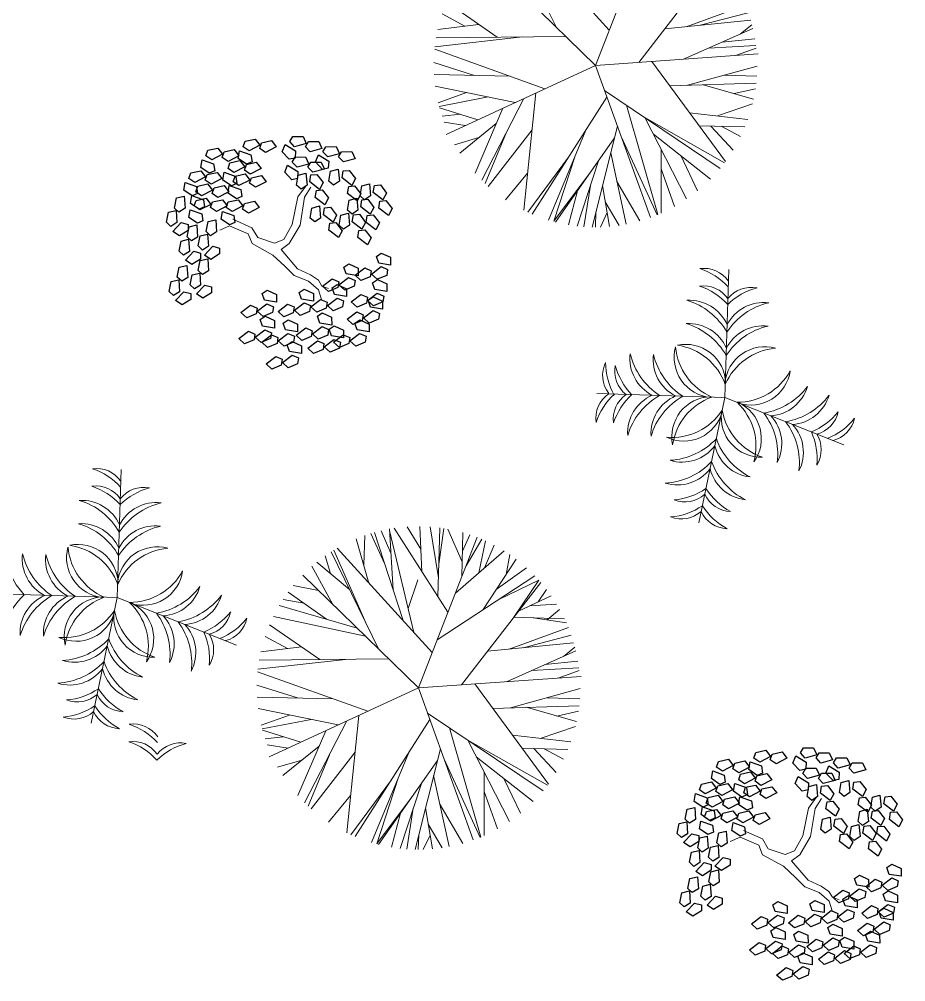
# Model space of a CAD drawing. Header units: millimetres. Extents: x 997 to 4249, y 599 to 1440.
# Drawn here: x 1324.17 to 1345.27, y 910.7 to 933.62 of the extents above; entities that cross this region are included whole.
import ezdxf

# ---------------------------------------------------------------- set-up
doc = ezdxf.new("R2010")
doc.units = ezdxf.units.MM
doc.linetypes.add('Continuo', pattern=[0])
doc.layers.add('cercas existentes', color=18, linetype='Continuous')
doc.layers.add('taludes', color=9, linetype='Continuous')

# ---------------------------------------------------------------- blocks, each defined once
blk = doc.blocks.new('L', base_point=(1.3683, 0.5913))
at = {"linetype": 'Continuo'}
for p, q in [((1.2809, 0.65), (1.3117, 0.675)), ((1.2937, 0.5998), (1.2809, 0.65)), ((1.3117, 0.675), (1.3419, 0.6213)), ((1.2753, 0.5668), (1.3061, 0.5917)), ((1.3225, 0.5909), (1.2937, 0.5998)), ((1.3061, 0.5917), (1.3362, 0.538)), ((1.3419, 0.6213), (1.3225, 0.5909)), ((1.2881, 0.5166), (1.2753, 0.5668)), ((1.3362, 0.538), (1.3169, 0.5076)), ((1.337, 0.4891), (1.3557, 0.5478)), ((1.3557, 0.5478), (1.3911, 0.5544)), ((1.3911, 0.5544), (1.4042, 0.5272)), ((1.3169, 0.5076), (1.2881, 0.5166)), ((1.3763, 0.4836), (1.337, 0.4891)), ((1.4042, 0.5272), (1.3763, 0.4836))]:
    blk.add_line(p, q, dxfattribs=at)
blk = doc.blocks.new('gtfoods1')
at = {"layer": 'taludes', "lineweight": 5, "extrusion": (-0.01642, -0.01246, 0.999788)}
for p, q in [((-586.571, 271.595, 12.075), (-585.171, 275.186, 12.143)), ((-587.512, 272.513, 12.071), (-588.651, 274.832, 12.081)), ((-586.244, 272.435, 12.091), (-588.504, 274.922, 12.085)), ((-586.571, 271.595, 12.075), (-589.325, 274.282, 12.063)), ((-585.543, 271.668, 12.093), (-583.657, 274.105, 12.154)), ((-588.916, 272.269, 12.045), (-590.113, 273.098, 12.036)), ((-584.412, 272.518, 12.122), (-583.003, 273.033, 12.152)), ((-589.685, 272.531, 12.036), (-590.218, 272.822, 12.03)), ((-584.925, 272.466, 12.113), (-582.878, 272.672, 12.149)), ((-584.078, 272.551, 12.128), (-582.935, 272.849, 12.15)), ((-589.354, 272.572, 12.041), (-590.322, 272.453, 12.024)), ((-584.479, 271.743, 12.111), (-582.827, 272.477, 12.147)), ((-583.121, 272.346, 12.141), (-582.848, 272.563, 12.148)), ((-588.309, 272.275, 12.055), (-590.393, 272.041, 12.018)), ((-587.28, 272.286, 12.072), (-590.362, 272.254, 12.021)), ((-583.56, 272.151, 12.131), (-582.778, 272.232, 12.145)), ((-587.775, 271.04, 12.048), (-590.399, 271.98, 12.017)), ((-583.882, 272.008, 12.124), (-582.754, 272.071, 12.144)), ((-583.242, 271.831, 12.133), (-582.747, 272.01, 12.143)), ((-586.571, 271.595, 12.075), (-582.697, 271.87, 12.142)), ((-589.451, 271.355, 12.025), (-590.418, 271.665, 12.013)), ((-586.571, 271.595, 12.075), (-590.125, 269.955, 11.996)), ((-586.571, 271.595, 12.075), (-585.266, 267.976, 12.051)), ((-585.229, 271.69, 12.098), (-583.477, 269.308, 12.097)), ((-584.38, 271.122, 12.105), (-582.724, 271.579, 12.138)), ((-588.604, 271.336, 12.038), (-590.412, 271.377, 12.009)), ((-583.507, 271.363, 12.122), (-582.733, 271.336, 12.135)), ((-588.481, 270.714, 12.033), (-590.387, 271.103, 12.006)), ((-584.802, 271.109, 12.098), (-582.748, 271.172, 12.133)), ((-584.008, 271.133, 12.111), (-582.808, 270.795, 12.127)), ((-589.639, 270.95, 12.017), (-590.314, 270.706, 12.002)), ((-589.127, 270.846, 12.024), (-590.292, 270.618, 12.002)), ((-587.989, 270.941, 12.044), (-588.279, 268.147, 12.004)), ((-586.299, 270.841, 12.07), (-588.08, 268.056, 12.006)), ((-586.356, 270.998, 12.071), (-583.604, 269.145, 12.093)), ((-583.275, 270.927, 12.121), (-582.764, 271.04, 12.131)), ((-589.369, 270.304, 12.013), (-590.284, 270.589, 12.001)), ((-588.274, 270.809, 12.037), (-589.28, 268.864, 11.996)), ((-585.833, 270.646, 12.075), (-585.085, 268.046, 12.055)), ((-583.672, 270.394, 12.108), (-582.835, 270.678, 12.125)), ((-589.788, 270.434, 12.008), (-590.223, 270.385, 12)), ((-588.777, 270.577, 12.026), (-589.439, 269.031, 11.996)), ((-584.332, 270.47, 12.098), (-582.945, 270.309, 12.119)), ((-589.673, 270.163, 12.006), (-590.172, 270.242, 11.999)), ((-588.933, 270.213, 12.019), (-589.802, 269.506, 11.996)), ((-586.049, 270.147, 12.066), (-586.653, 267.748, 12.026)), ((-585.398, 270.353, 12.079), (-583.5, 269.277, 12.097)), ((-585.398, 270.353, 12.079), (-584.403, 268.416, 12.071)), ((-584.104, 270.16, 12.098), (-583.014, 270.131, 12.115)), ((-583.827, 270.152, 12.102), (-583.293, 269.581, 12.104)), ((-583.582, 270.146, 12.106), (-583.117, 269.901, 12.111)), ((-588.691, 270.003, 12.02), (-589.195, 268.781, 11.997)), ((-588.08, 270.064, 12.031), (-589.123, 268.716, 11.997)), ((-586.802, 270.055, 12.052), (-587.69, 267.914, 12.011)), ((-585.961, 269.901, 12.064), (-585.105, 268.038, 12.055)), ((-585.195, 269.959, 12.077), (-583.838, 268.887, 12.086)), ((-589.347, 269.876, 12.008), (-589.924, 269.708, 11.996)), ((-586.119, 269.869, 12.061), (-587.521, 267.867, 12.013)), ((-587.055, 269.444, 12.04), (-587.563, 267.886, 12.013)), ((-586.209, 269.511, 12.055), (-585.84, 267.817, 12.04)), ((-585.009, 269.596, 12.076), (-585.006, 268.08, 12.057)), ((-587.214, 269.411, 12.037), (-588.183, 268.102, 12.005)), ((-586.501, 269.323, 12.048), (-587.009, 267.773, 12.02)), ((-584.534, 269.437, 12.082), (-584.141, 268.612, 12.078)), ((-588.187, 269.034, 12.017), (-588.712, 268.398, 12)), ((-586.735, 268.989, 12.04), (-587.563, 267.886, 12.013)), ((-585.008, 269.133, 12.07), (-584.688, 268.24, 12.064)), ((-586.061, 268.829, 12.049), (-585.516, 267.895, 12.046)), ((-586.999, 268.612, 12.031), (-587.212, 267.801, 12.017)), ((-586.693, 268.737, 12.037), (-586.847, 267.757, 12.023)), ((-586.404, 268.739, 12.042), (-586.239, 267.762, 12.033)), ((-586.338, 268.351, 12.038), (-586.006, 267.789, 12.037)), ((-586.562, 268.108, 12.032), (-586.575, 267.747, 12.027)), ((-586.294, 268.091, 12.036), (-586.456, 267.749, 12.029)), ((-591.443, 259.989, 12.104), (-591.676, 260.52, 12.107)), ((-591.389, 259.108, 12.094), (-591.478, 260.562, 12.111)), ((-590.895, 258.097, 12.09), (-591.476, 260.527, 12.11)), ((-590.085, 258.577, 12.109), (-591.367, 260.58, 12.113)), ((-590.728, 260.084, 12.117), (-591.057, 260.615, 12.118)), ((-590.704, 259.544, 12.111), (-590.751, 260.624, 12.124)), ((-590.309, 259.398, 12.116), (-590.509, 260.614, 12.127)), ((-590.323, 258.95, 12.11), (-590.273, 260.59, 12.131)), ((-590.299, 259.727, 12.12), (-590.182, 260.576, 12.132)), ((-589.744, 259.778, 12.13), (-590.083, 260.559, 12.134)), ((-591.963, 259.273, 12.087), (-592.27, 260.327, 12.095)), ((-592.089, 259.704, 12.09), (-592.06, 260.408, 12.099)), ((-591.593, 259.737, 12.099), (-591.917, 260.455, 12.102)), ((-591.152, 258.38, 12.089), (-591.834, 260.479, 12.104)), ((-590.787, 256.777, 12.075), (-589.386, 260.368, 12.143)), ((-589.751, 259.433, 12.125), (-589.73, 260.476, 12.138)), ((-589.739, 260.036, 12.133), (-589.562, 260.424, 12.141)), ((-589.654, 259.68, 12.13), (-589.278, 260.316, 12.144)), ((-589.352, 259.514, 12.133), (-589.191, 260.277, 12.145)), ((-592.037, 258.327, 12.074), (-592.803, 260.054, 12.083)), ((-590.459, 257.617, 12.091), (-592.719, 260.104, 12.085)), ((-589.213, 259.634, 12.136), (-588.98, 260.173, 12.147)), ((-592.876, 259.498, 12.075), (-593.005, 259.921, 12.078)), ((-591.727, 257.695, 12.071), (-592.866, 260.014, 12.081)), ((-589.906, 259.036, 12.118), (-588.746, 260.038, 12.149)), ((-589.243, 258.642, 12.124), (-588.464, 259.844, 12.151)), ((-588.701, 259.478, 12.143), (-588.614, 259.952, 12.15)), ((-592.826, 258.767, 12.066), (-593.321, 259.672, 12.069)), ((-592.427, 259.119, 12.077), (-593.202, 259.772, 12.073)), ((-588.934, 259.12, 12.135), (-588.213, 259.636, 12.153)), ((-590.787, 256.777, 12.075), (-593.54, 259.464, 12.063)), ((-590.341, 257.92, 12.097), (-588.018, 259.448, 12.154)), ((-593.165, 259.098, 12.065), (-593.765, 259.213, 12.056)), ((-591.032, 258.672, 12.095), (-590.802, 259.35, 12.107)), ((-589.758, 256.85, 12.093), (-587.872, 259.287, 12.154)), ((-588.875, 258.885, 12.133), (-587.918, 259.34, 12.154)), ((-587.918, 259.34, 12.154), (-588.513, 258.459, 12.133)), ((-592.974, 258.412, 12.059), (-593.885, 259.059, 12.053)), ((-588.401, 258.603, 12.137), (-587.628, 258.973, 12.154)), ((-587.94, 258.824, 12.147), (-587.738, 259.123, 12.154)), ((-592.248, 258.203, 12.069), (-594.098, 258.736, 12.045)), ((-593.516, 258.797, 12.055), (-594.007, 258.882, 12.048)), ((-588.131, 258.732, 12.143), (-587.497, 258.772, 12.154)), ((-592.048, 258.008, 12.07), (-594.236, 258.481, 12.04)), ((-588.513, 258.459, 12.133), (-587.31, 258.424, 12.153)), ((-588.058, 258.446, 12.141), (-587.265, 258.326, 12.152)), ((-587.721, 258.395, 12.146), (-587.425, 258.648, 12.154)), ((-593.131, 257.451, 12.045), (-594.328, 258.28, 12.036)), ((-588.628, 257.7, 12.122), (-587.218, 258.215, 12.152)), ((-593.9, 257.714, 12.036), (-594.433, 258.005, 12.03)), ((-588.293, 257.734, 12.128), (-587.15, 258.031, 12.15)), ((-593.569, 257.755, 12.041), (-594.537, 257.635, 12.024)), ((-589.14, 257.649, 12.113), (-587.094, 257.854, 12.149)), ((-588.694, 256.926, 12.111), (-587.042, 257.659, 12.147)), ((-587.336, 257.529, 12.141), (-587.063, 257.745, 12.148)), ((-592.524, 257.457, 12.055), (-594.608, 257.223, 12.018)), ((-591.495, 257.468, 12.072), (-594.577, 257.436, 12.021)), ((-587.775, 257.333, 12.131), (-586.993, 257.414, 12.145)), ((-591.99, 256.222, 12.048), (-594.614, 257.162, 12.017)), ((-588.097, 257.191, 12.124), (-586.969, 257.253, 12.144)), ((-587.457, 257.013, 12.133), (-586.962, 257.193, 12.143)), ((-593.666, 256.538, 12.025), (-594.633, 256.847, 12.013)), ((-590.787, 256.777, 12.075), (-586.912, 257.052, 12.142)), ((-589.444, 256.872, 12.098), (-587.693, 254.49, 12.097)), ((-590.787, 256.777, 12.075), (-594.34, 255.137, 11.996)), ((-590.787, 256.777, 12.075), (-589.481, 253.158, 12.051)), ((-588.595, 256.304, 12.105), (-586.939, 256.761, 12.138)), ((-592.819, 256.519, 12.038), (-594.627, 256.559, 12.009)), ((-587.722, 256.545, 12.122), (-586.948, 256.518, 12.135)), ((-592.696, 255.896, 12.033), (-594.602, 256.285, 12.006)), ((-590.571, 256.18, 12.071), (-587.819, 254.328, 12.093)), ((-589.017, 256.291, 12.098), (-586.963, 256.354, 12.133)), ((-588.224, 256.316, 12.111), (-587.023, 255.977, 12.127)), ((-587.49, 256.109, 12.121), (-586.98, 256.222, 12.131)), ((-593.854, 256.133, 12.017), (-594.529, 255.889, 12.002)), ((-593.342, 256.028, 12.024), (-594.507, 255.8, 12.002)), ((-592.489, 255.991, 12.037), (-593.496, 254.046, 11.996)), ((-592.204, 256.123, 12.044), (-592.494, 253.33, 12.004)), ((-590.515, 256.023, 12.07), (-592.295, 253.238, 12.006)), ((-593.584, 255.486, 12.013), (-594.5, 255.771, 12.001)), ((-592.992, 255.759, 12.026), (-593.654, 254.213, 11.996)), ((-590.049, 255.828, 12.075), (-589.3, 253.228, 12.055)), ((-587.887, 255.576, 12.108), (-587.05, 255.86, 12.125)), ((-594.003, 255.616, 12.008), (-594.438, 255.568, 12)), ((-589.613, 255.535, 12.079), (-587.715, 254.46, 12.097)), ((-589.613, 255.535, 12.079), (-588.618, 253.599, 12.071)), ((-588.547, 255.653, 12.098), (-587.16, 255.492, 12.119)), ((-593.889, 255.346, 12.006), (-594.388, 255.424, 11.999)), ((-593.148, 255.395, 12.019), (-594.017, 254.689, 11.996)), ((-592.295, 255.246, 12.031), (-593.338, 253.898, 11.997)), ((-591.017, 255.238, 12.052), (-591.906, 253.096, 12.011)), ((-590.264, 255.329, 12.066), (-590.868, 252.931, 12.026)), ((-588.319, 255.342, 12.098), (-587.229, 255.313, 12.115)), ((-588.042, 255.335, 12.102), (-587.508, 254.763, 12.104)), ((-587.797, 255.328, 12.106), (-587.332, 255.083, 12.111)), ((-593.562, 255.059, 12.008), (-594.139, 254.89, 11.996)), ((-592.906, 255.185, 12.02), (-593.41, 253.963, 11.997)), ((-590.334, 255.052, 12.061), (-591.736, 253.049, 12.013)), ((-590.176, 255.084, 12.064), (-589.32, 253.22, 12.055)), ((-589.41, 255.141, 12.077), (-588.053, 254.07, 12.086)), ((-589.224, 254.778, 12.076), (-589.221, 253.262, 12.057)), ((-591.429, 254.593, 12.037), (-592.398, 253.284, 12.005)), ((-591.27, 254.627, 12.04), (-591.778, 253.068, 12.013)), ((-590.424, 254.693, 12.055), (-590.055, 253, 12.04)), ((-588.75, 254.62, 12.082), (-588.356, 253.794, 12.078)), ((-590.716, 254.505, 12.048), (-591.224, 252.955, 12.02)), ((-592.402, 254.217, 12.017), (-592.927, 253.58, 12)), ((-590.95, 254.171, 12.04), (-591.778, 253.068, 12.013)), ((-589.223, 254.315, 12.07), (-588.903, 253.422, 12.064)), ((-590.908, 253.919, 12.037), (-591.062, 252.94, 12.023)), ((-590.619, 253.921, 12.042), (-590.454, 252.944, 12.033)), ((-590.276, 254.011, 12.049), (-589.731, 253.077, 12.046)), ((-591.214, 253.794, 12.031), (-591.427, 252.984, 12.017)), ((-590.553, 253.533, 12.038), (-590.221, 252.971, 12.037)), ((-590.778, 253.291, 12.032), (-590.79, 252.93, 12.027)), ((-590.509, 253.273, 12.036), (-590.671, 252.931, 12.029))]:
    blk.add_line(p, q, dxfattribs=at)
at = {"layer": 'taludes', "linetype": 'Continuo', "lineweight": 5, "extrusion": (-0.012368, -0.016489, 0.999788)}
for p, q in [((-593.655, 268.467, 12.097), (-593.474, 268.717, 12.103)), ((-593.496, 268.462, 12.099), (-593.344, 268.7, 12.104)), ((-593.792, 267.81, 12.084), (-593.655, 268.467, 12.097)), ((-593.604, 267.79, 12.086), (-593.496, 268.462, 12.099)), ((-594.748, 267.732, 12.071), (-595.205, 267.935, 12.069)), ((-595.282, 267.776, 12.065), (-595.517, 267.675, 12.061)), ((-594.84, 267.586, 12.068), (-595.282, 267.776, 12.065)), ((-594.611, 267.498, 12.069), (-594.748, 267.732, 12.071)), ((-593.991, 267.452, 12.076), (-593.792, 267.81, 12.084)), ((-593.864, 267.353, 12.076), (-593.604, 267.79, 12.086)), ((-594.746, 267.354, 12.065), (-594.84, 267.586, 12.068)), ((-594.211, 267.364, 12.072), (-594.611, 267.498, 12.069)), ((-594.211, 267.364, 12.072), (-593.991, 267.452, 12.076)), ((-594.248, 267.082, 12.067), (-594.746, 267.354, 12.065)), ((-594.056, 267.211, 12.071), (-593.864, 267.353, 12.076)), ((-594.056, 267.211, 12.071), (-593.665, 266.753, 12.068)), ((-594.248, 267.082, 12.067), (-593.967, 266.816, 12.066)), ((-593.967, 266.816, 12.066), (-593.743, 266.593, 12.065)), ((-593.665, 266.753, 12.068), (-593.352, 266.608, 12.07)), ((-593.743, 266.593, 12.065), (-593.4, 266.461, 12.067)), ((-593.4, 266.461, 12.067), (-593.161, 266.251, 12.066)), ((-593.352, 266.608, 12.07), (-593.168, 266.481, 12.07)), ((-593.168, 266.481, 12.07), (-593.086, 266.343, 12.069)), ((-593.161, 266.251, 12.066), (-593.096, 266.02, 12.063)), ((-593.086, 266.343, 12.069), (-592.928, 266.284, 12.07)), ((-581.503, 253.916, 12.097), (-581.321, 254.167, 12.103)), ((-581.344, 253.911, 12.099), (-581.192, 254.149, 12.104)), ((-581.639, 253.259, 12.084), (-581.503, 253.916, 12.097)), ((-581.452, 253.24, 12.086), (-581.344, 253.911, 12.099)), ((-583.13, 253.225, 12.065), (-583.364, 253.125, 12.061)), ((-582.687, 253.036, 12.068), (-583.13, 253.225, 12.065)), ((-582.596, 253.182, 12.071), (-583.053, 253.385, 12.069)), ((-582.459, 252.948, 12.069), (-582.596, 253.182, 12.071)), ((-581.838, 252.901, 12.076), (-581.639, 253.259, 12.084)), ((-581.711, 252.803, 12.076), (-581.452, 253.24, 12.086)), ((-582.594, 252.804, 12.065), (-582.687, 253.036, 12.068)), ((-582.058, 252.814, 12.072), (-582.459, 252.948, 12.069)), ((-582.096, 252.531, 12.067), (-582.594, 252.804, 12.065)), ((-582.058, 252.814, 12.072), (-581.838, 252.901, 12.076)), ((-581.904, 252.66, 12.071), (-581.711, 252.803, 12.076)), ((-582.096, 252.531, 12.067), (-581.815, 252.266, 12.066)), ((-581.904, 252.66, 12.071), (-581.513, 252.203, 12.068)), ((-581.815, 252.266, 12.066), (-581.59, 252.043, 12.065)), ((-581.59, 252.043, 12.065), (-581.248, 251.911, 12.067)), ((-581.513, 252.203, 12.068), (-581.2, 252.058, 12.07)), ((-581.2, 252.058, 12.07), (-581.015, 251.93, 12.07)), ((-581.248, 251.911, 12.067), (-581.008, 251.701, 12.066)), ((-581.015, 251.93, 12.07), (-580.933, 251.793, 12.069)), ((-581.008, 251.701, 12.066), (-580.943, 251.469, 12.063)), ((-580.933, 251.793, 12.069), (-580.776, 251.734, 12.07))]:
    blk.add_line(p, q, dxfattribs=at)
at = {"layer": 'taludes', "linetype": 'Continuous', "lineweight": 5}
for p, q in [((-583.4, 266.741, 12.071), (-583.492, 263.691, 12.071)), ((-586.541, 263.784, 12.071), (-583.492, 263.691, 12.071)), ((-584.112, 260.705, 12.071), (-583.492, 263.691, 12.071)), ((-580.658, 262.562, 12.071), (-583.492, 263.691, 12.071)), ((-597.861, 261.977, 12.071), (-597.953, 258.928, 12.071)), ((-601.003, 259.02, 12.071), (-597.953, 258.928, 12.071)), ((-598.574, 255.941, 12.071), (-597.953, 258.928, 12.071)), ((-595.12, 257.798, 12.071), (-597.953, 258.928, 12.071))]:
    blk.add_line(p, q, dxfattribs=at)
for centre, radius, start, end in [((-583.988, 266.061, 12.071), 0.704, 34.5568, 97.8912), ((-584.584, 265.254, 12.071), 1.585, 42.3431, 71.6462), ((-584.001, 265.645, 12.071), 0.704, 34.5568, 97.8912), ((-584.596, 264.838, 12.071), 1.585, 42.3431, 71.6462), ((-582.32, 264.769, 12.071), 1.585, 104.8875, 134.1905), ((-582.866, 265.61, 12.071), 0.704, 78.6425, 141.9769), ((-584.334, 265.031, 12.071), 0.975, 23.5157, 93.6605), ((-584.866, 264.438, 12.071), 1.635, 29.638, 73.3034), ((-582.076, 264.354, 12.071), 1.635, 103.2303, 146.8956), ((-582.571, 264.978, 12.071), 0.975, 82.8731, 153.0179), ((-584.351, 264.476, 12.071), 0.975, 23.5157, 93.6605), ((-582.092, 263.799, 12.071), 1.635, 103.2303, 146.8956), ((-582.587, 264.423, 12.071), 0.975, 82.8731, 153.0179), ((-583.749, 264.642, 12.071), 0.951, 164.6323, 264.8409), ((-583.233, 265.021, 12.071), 1.438, 185.079, 246.6004), ((-584.425, 264.005, 12.071), 0.951, 1.6928, 101.9014), ((-584.835, 263.513, 12.071), 1.438, 19.9333, 81.4546), ((-582.542, 263.948, 12.071), 0.951, 74.6323, 174.8409), ((-582.163, 263.432, 12.071), 1.438, 95.079, 156.6004), ((-584.778, 264.613, 12.071), 0.975, 172.8731, 243.0179), ((-584.154, 265.108, 12.071), 1.635, 193.2303, 236.8956), ((-584.224, 264.596, 12.071), 0.975, 172.8731, 243.0179), ((-583.6, 265.091, 12.071), 1.635, 193.2303, 236.8956), ((-585.699, 264.217, 12.071), 0.704, 154.0494, 217.3837), ((-584.747, 264.533, 12.071), 1.585, 180.2943, 209.5974), ((-585.411, 264.317, 12.071), 0.704, 168.6425, 231.9769), ((-584.57, 264.863, 12.071), 1.585, 194.8875, 224.1905), ((-583.2, 265.014, 12.071), 1.438, 269.9333, 331.4546), ((-582.878, 264.461, 12.071), 0.951, 251.6928, 351.9014), ((-582.836, 264.933, 12.071), 1.635, 279.638, 323.3034), ((-582.461, 264.23, 12.071), 0.975, 273.5157, 343.6605), ((-585.861, 263.195, 12.071), 0.704, 124.5568, 187.8912), ((-585.055, 262.6, 12.071), 1.585, 132.3431, 161.6462), ((-585.445, 263.183, 12.071), 0.704, 124.5568, 187.8912), ((-584.639, 262.587, 12.071), 1.585, 132.3431, 161.6462), ((-584.832, 262.85, 12.071), 0.975, 113.5157, 183.6605), ((-584.239, 262.318, 12.071), 1.635, 119.638, 163.3034), ((-584.277, 262.833, 12.071), 0.975, 113.5157, 183.6605), ((-583.684, 262.301, 12.071), 1.635, 119.638, 163.3034), ((-581.945, 264.024, 12.071), 0.975, 273.5157, 343.6605), ((-583.806, 262.759, 12.071), 0.951, 91.6928, 191.9014), ((-583.314, 262.349, 12.071), 1.438, 109.9333, 171.4546), ((-584.19, 262.531, 12.071), 1.438, 345.079, 46.6004), ((-583.576, 262.711, 12.071), 0.951, 324.6323, 64.8409), ((-584.756, 264.178, 12.071), 1.438, 265.079, 326.6004), ((-584.472, 263.604, 12.071), 0.951, 244.6323, 344.8409), ((-582.628, 263.221, 12.071), 0.951, 171.6928, 271.9014), ((-582.139, 263.634, 12.071), 1.438, 189.9333, 251.4546), ((-583.87, 262.339, 12.071), 1.635, 353.2303, 36.8956), ((-583.114, 262.591, 12.071), 0.975, 332.8731, 43.0179), ((-582.037, 264.337, 12.071), 1.585, 292.3431, 321.6462), ((-581.483, 263.501, 12.071), 0.704, 284.5568, 347.8912), ((-583.354, 262.134, 12.071), 1.635, 353.2303, 36.8956), ((-582.599, 262.386, 12.071), 0.975, 332.8731, 43.0179), ((-581.65, 264.183, 12.071), 1.585, 292.3431, 321.6462), ((-581.096, 263.347, 12.071), 0.704, 284.5568, 347.8912), ((-582.88, 262.222, 12.071), 1.585, 354.8875, 24.1905), ((-581.903, 262.447, 12.071), 0.704, 328.6425, 31.9769), ((-584.889, 263.828, 12.071), 1.635, 273.2303, 316.8956), ((-582.156, 263.261, 12.071), 1.635, 199.638, 243.3034), ((-584.51, 263.128, 12.071), 0.975, 252.8731, 323.0179), ((-582.783, 262.769, 12.071), 0.975, 193.5157, 263.6605), ((-585.002, 263.285, 12.071), 1.635, 273.2303, 316.8956), ((-582.269, 262.717, 12.071), 1.635, 199.638, 243.3034), ((-598.45, 261.297, 12.071), 0.704, 34.5568, 97.8912), ((-599.045, 260.491, 12.071), 1.585, 42.3431, 71.6462), ((-584.623, 262.585, 12.071), 0.975, 252.8731, 323.0179), ((-582.896, 262.226, 12.071), 0.975, 193.5157, 263.6605), ((-598.462, 260.881, 12.071), 0.704, 34.5568, 97.8912), ((-599.058, 260.075, 12.071), 1.585, 42.3431, 71.6462), ((-596.782, 260.006, 12.071), 1.585, 104.8875, 134.1905), ((-597.328, 260.847, 12.071), 0.704, 78.6425, 141.9769), ((-584.833, 262.834, 12.071), 1.585, 274.8875, 304.1905), ((-582.603, 262.371, 12.071), 1.585, 212.3431, 241.6462), ((-598.795, 260.268, 12.071), 0.975, 23.5157, 93.6605), ((-599.327, 259.675, 12.071), 1.635, 29.638, 73.3034), ((-584.442, 261.91, 12.071), 0.704, 248.6425, 311.9769), ((-583.33, 261.68, 12.071), 0.704, 204.5568, 267.8912), ((-596.537, 259.59, 12.071), 1.635, 103.2303, 146.8956), ((-597.032, 260.214, 12.071), 0.975, 82.8731, 153.0179), ((-584.918, 262.426, 12.071), 1.585, 274.8875, 304.1905), ((-584.526, 261.503, 12.071), 0.704, 248.6425, 311.9769), ((-583.415, 261.272, 12.071), 0.704, 204.5568, 267.8912), ((-582.688, 261.963, 12.071), 1.585, 212.3431, 241.6462), ((-598.812, 259.713, 12.071), 0.975, 23.5157, 93.6605), ((-599.344, 259.12, 12.071), 1.635, 29.638, 73.3034), ((-596.554, 259.036, 12.071), 1.635, 103.2303, 146.8956), ((-597.049, 259.66, 12.071), 0.975, 82.8731, 153.0179), ((-598.21, 259.878, 12.071), 0.951, 164.6323, 264.8409), ((-597.694, 260.257, 12.071), 1.438, 185.079, 246.6004), ((-598.886, 259.242, 12.071), 0.951, 1.6928, 101.9014), ((-599.296, 258.75, 12.071), 1.438, 19.9333, 81.4546), ((-597.003, 259.185, 12.071), 0.951, 74.6323, 174.8409), ((-596.624, 258.669, 12.071), 1.438, 95.079, 156.6004), ((-599.24, 259.849, 12.071), 0.975, 172.8731, 243.0179), ((-598.616, 260.345, 12.071), 1.635, 193.2303, 236.8956), ((-598.685, 259.833, 12.071), 0.975, 172.8731, 243.0179), ((-598.061, 260.328, 12.071), 1.635, 193.2303, 236.8956), ((-599.031, 260.1, 12.071), 1.585, 194.8875, 224.1905), ((-597.662, 260.251, 12.071), 1.438, 269.9333, 331.4546), ((-597.34, 259.697, 12.071), 0.951, 251.6928, 351.9014), ((-597.297, 260.169, 12.071), 1.635, 279.638, 323.3034), ((-596.922, 259.466, 12.071), 0.975, 273.5157, 343.6605), ((-599.1, 257.824, 12.071), 1.585, 132.3431, 161.6462), ((-599.293, 258.086, 12.071), 0.975, 113.5157, 183.6605), ((-598.7, 257.554, 12.071), 1.635, 119.638, 163.3034), ((-598.738, 258.069, 12.071), 0.975, 113.5157, 183.6605), ((-598.146, 257.537, 12.071), 1.635, 119.638, 163.3034), ((-598.267, 257.995, 12.071), 0.951, 91.6928, 191.9014), ((-597.775, 257.585, 12.071), 1.438, 109.9333, 171.4546), ((-596.782, 259.964, 12.071), 1.635, 279.638, 323.3034), ((-596.407, 259.261, 12.071), 0.975, 273.5157, 343.6605), ((-598.652, 257.767, 12.071), 1.438, 345.079, 46.6004), ((-598.037, 257.947, 12.071), 0.951, 324.6323, 64.8409), ((-599.218, 259.414, 12.071), 1.438, 265.079, 326.6004), ((-598.934, 258.84, 12.071), 0.951, 244.6323, 344.8409), ((-597.089, 258.457, 12.071), 0.951, 171.6928, 271.9014), ((-596.6, 258.87, 12.071), 1.438, 189.9333, 251.4546), ((-598.331, 257.576, 12.071), 1.635, 353.2303, 36.8956), ((-597.575, 257.828, 12.071), 0.975, 332.8731, 43.0179), ((-596.498, 259.574, 12.071), 1.585, 292.3431, 321.6462), ((-595.944, 258.738, 12.071), 0.704, 284.5568, 347.8912), ((-597.815, 257.37, 12.071), 1.635, 353.2303, 36.8956), ((-597.06, 257.622, 12.071), 0.975, 332.8731, 43.0179), ((-596.112, 259.42, 12.071), 1.585, 292.3431, 321.6462), ((-595.557, 258.584, 12.071), 0.704, 284.5568, 347.8912), ((-597.342, 257.458, 12.071), 1.585, 354.8875, 24.1905), ((-596.364, 257.684, 12.071), 0.704, 328.6425, 31.9769), ((-599.351, 259.065, 12.071), 1.635, 273.2303, 316.8956), ((-598.971, 258.365, 12.071), 0.975, 252.8731, 323.0179), ((-597.244, 258.006, 12.071), 0.975, 193.5157, 263.6605), ((-596.617, 258.497, 12.071), 1.635, 199.638, 243.3034), ((-599.463, 258.522, 12.071), 1.635, 273.2303, 316.8956), ((-596.73, 257.954, 12.071), 1.635, 199.638, 243.3034), ((-599.084, 257.821, 12.071), 0.975, 252.8731, 323.0179), ((-597.357, 257.463, 12.071), 0.975, 193.5157, 263.6605), ((-599.294, 258.07, 12.071), 1.585, 274.8875, 304.1905), ((-598.903, 257.147, 12.071), 0.704, 248.6425, 311.9769), ((-597.792, 256.916, 12.071), 0.704, 204.5568, 267.8912), ((-597.065, 257.607, 12.071), 1.585, 212.3431, 241.6462), ((-599.379, 257.663, 12.071), 1.585, 274.8875, 304.1905), ((-598.988, 256.739, 12.071), 0.704, 248.6425, 311.9769), ((-597.876, 256.509, 12.071), 0.704, 204.5568, 267.8912), ((-597.149, 257.2, 12.071), 1.585, 212.3431, 241.6462), ((-597.572, 255.215, 12.071), 0.704, 34.5568, 97.8912), ((-598.168, 254.408, 12.071), 1.585, 42.3431, 71.6462), ((-597.585, 254.799, 12.071), 0.704, 34.5568, 97.8912), ((-598.181, 253.992, 12.071), 1.585, 42.3431, 71.6462), ((-596.45, 254.765, 12.071), 0.704, 78.6425, 141.9769), ((-595.905, 253.924, 12.071), 1.585, 104.8875, 134.1905)]:
    blk.add_arc(centre, radius, start, end, dxfattribs=at)
at = {"layer": 'taludes', "lineweight": 5}
for centre, start, end in [((-584.883, 263.884, 12.071), 29.638, 73.3034), ((-582.32, 264.727, 12.071), 279.638, 323.3034)]:
    blk.add_arc(centre, 1.635, start, end, dxfattribs=at)
at = {"layer": 'taludes', "linetype": 'Continuo', "lineweight": 5, "extrusion": (-0.012368, -0.016489, 0.999788)}
for p, xscale, yscale, zscale, rotation in [((-636.486, -140.306, 15.01), 4.693247904986873, 4.693247904986873, 4.693247904986873, 292.8731664010561), ((-637.291, -140.97, 15.01), 4.693247905292083, 4.693247905292083, 4.693247905292083, 305.0710582407918), ((-635.711, -140.025, 15.01), 4.693247904986873, 4.693247904986873, 4.693247904986873, 292.8731664010561), ((-637.874, -141.675, 15.01), 4.693247905292083, 4.693247905292083, 4.693247905292083, 305.0710582407918), ((-636.148, -140.661, 15.01), 4.693247904986873, 4.693247904986873, 4.693247904986873, 292.8731664010561), ((-637.273, -141.6, 15.01), 4.693247905292083, 4.693247905292083, 4.693247905292083, 305.0710582407918), ((-635.283, -140.434, 15.01), 4.693247905158423, 4.693247905158423, 4.693247905158423, 240.0875733262941), ((-637.875, -142.352, 15.01), 4.693247905292083, 4.693247905292083, 4.693247905292083, 305.0710582407918), ((-636.988, -141.779, 15.01), 4.693247905292083, 4.693247905292083, 4.693247905292083, 305.0710582407918), ((-635.841, -140.973, 15.01), 4.693247905158423, 4.693247905158423, 4.693247905158423, 240.0875733262941), ((-637.555, -142.506, 15.01), 4.693247905292083, 4.693247905292083, 4.693247905292083, 305.0710582407918), ((-634.482, -140.267, 15.01), 4.693247905158423, 4.693247905158423, 4.693247905158423, 240.0875733262941), ((-637.834, -143.115, 15.01), 4.693247905007419, 4.693247905007419, 4.693247905007419, 11.23182489907098), ((-634.517, -140.72, 15.01), 4.693247905158423, 4.693247905158423, 4.693247905158423, 240.0875733262941), ((-637.384, -142.799, 15.01), 4.693247905292083, 4.693247905292083, 4.693247905292083, 305.0710582407918), ((-636.75, -142.37, 15.01), 4.693247905292083, 4.693247905292083, 4.693247905292083, 305.0710582407918), ((-635.115, -141.403, 15.01), 4.693247905158423, 4.693247905158423, 4.693247905158423, 240.0875733262941), ((-634.462, -141.126, 15.01), 4.693247905158423, 4.693247905158423, 4.693247905158423, 240.0875733262941), ((-637.186, -143.484, 15.01), 4.693247905007419, 4.693247905007419, 4.693247905007419, 11.23182489907098), ((-636.897, -143.116, 15.01), 4.693247905007419, 4.693247905007419, 4.693247905007419, 11.23182489907098), ((-633.699, -141.382, 15.01), 4.693247904105663, 4.693247904105663, 4.693247904105663, 135.1959007807611), ((-636.492, -143.969, 15.01), 4.693247905007419, 4.693247905007419, 4.693247905007419, 11.23182489907098), ((-636.794, -144.395, 15.01), 4.693247905007419, 4.693247905007419, 4.693247905007419, 11.23182489907098), ((-634.163, -142.054, 15.01), 4.693247904105663, 4.693247904105663, 4.693247904105663, 135.1959007807611), ((-633.394, -141.942, 15.01), 4.693247904105663, 4.693247904105663, 4.693247904105663, 135.1959007807611), ((-635.342, -143.722, 15.01), 4.693247904105663, 4.693247904105663, 4.693247904105663, 135.1959007807611), ((-634.651, -143.171, 15.01), 4.693247904105663, 4.693247904105663, 4.693247904105663, 135.1959007807611), ((-634.09, -142.612, 15.01), 4.693247904105663, 4.693247904105663, 4.693247904105663, 135.1959007807611), ((-633.225, -142.334, 15.01), 4.693247904105663, 4.693247904105663, 4.693247904105663, 135.1959007807611), ((-635.009, -144.246, 15.01), 4.693247904105663, 4.693247904105663, 4.693247904105663, 135.1959007807611), ((-634.52, -143.986, 15.01), 4.693247904105663, 4.693247904105663, 4.693247904105663, 135.1959007807611), ((-633.966, -143.366, 15.01), 4.693247904105663, 4.693247904105663, 4.693247904105663, 135.1959007807611), ((-633.155, -142.962, 15.01), 4.693247904105663, 4.693247904105663, 4.693247904105663, 135.1959007807611), ((-633.559, -143.443, 15.01), 4.693247904105663, 4.693247904105663, 4.693247904105663, 135.1959007807611), ((-634.131, -144.339, 15.01), 4.693247904105663, 4.693247904105663, 4.693247904105663, 135.1959007807611), ((-618.839, -145.317, 15.1), 4.693247905292083, 4.693247905292083, 4.693247905292083, 305.0710582407918), ((-618.033, -144.652, 15.1), 4.693247904986873, 4.693247904986873, 4.693247904986873, 292.8731664010561), ((-619.421, -146.022, 15.1), 4.693247905292083, 4.693247905292083, 4.693247905292083, 305.0710582407918), ((-617.259, -144.372, 15.1), 4.693247904986873, 4.693247904986873, 4.693247904986873, 292.8731664010561), ((-618.82, -145.946, 15.1), 4.693247905292083, 4.693247905292083, 4.693247905292083, 305.0710582407918), ((-617.695, -145.008, 15.1), 4.693247904986873, 4.693247904986873, 4.693247904986873, 292.8731664010561), ((-619.423, -146.699, 15.1), 4.693247905292083, 4.693247905292083, 4.693247905292083, 305.0710582407918), ((-617.388, -145.32, 15.1), 4.693247905158423, 4.693247905158423, 4.693247905158423, 240.0875733262941), ((-616.831, -144.78, 15.1), 4.693247905158423, 4.693247905158423, 4.693247905158423, 240.0875733262941), ((-618.536, -146.126, 15.1), 4.693247905292083, 4.693247905292083, 4.693247905292083, 305.0710582407918), ((-616.029, -144.614, 15.1), 4.693247905158423, 4.693247905158423, 4.693247905158423, 240.0875733262941), ((-619.102, -146.853, 15.1), 4.693247905292083, 4.693247905292083, 4.693247905292083, 305.0710582407918), ((-619.382, -147.461, 15.1), 4.693247905007419, 4.693247905007419, 4.693247905007419, 11.23182489907098), ((-618.932, -147.146, 15.1), 4.693247905292083, 4.693247905292083, 4.693247905292083, 305.0710582407918), ((-618.297, -146.717, 15.1), 4.693247905292083, 4.693247905292083, 4.693247905292083, 305.0710582407918), ((-616.065, -145.067, 15.1), 4.693247905158423, 4.693247905158423, 4.693247905158423, 240.0875733262941), ((-616.662, -145.75, 15.1), 4.693247905158423, 4.693247905158423, 4.693247905158423, 240.0875733262941), ((-616.009, -145.473, 15.1), 4.693247905158423, 4.693247905158423, 4.693247905158423, 240.0875733262941), ((-618.445, -147.463, 15.1), 4.693247905007419, 4.693247905007419, 4.693247905007419, 11.23182489907098), ((-618.734, -147.831, 15.1), 4.693247905007419, 4.693247905007419, 4.693247905007419, 11.23182489907098), ((-618.04, -148.316, 15.1), 4.693247905007419, 4.693247905007419, 4.693247905007419, 11.23182489907098), ((-615.247, -145.729, 15.1), 4.693247904105663, 4.693247904105663, 4.693247904105663, 135.1959007807611), ((-618.341, -148.742, 15.1), 4.693247905007419, 4.693247905007419, 4.693247905007419, 11.23182489907098), ((-615.711, -146.401, 15.1), 4.693247904105663, 4.693247904105663, 4.693247904105663, 135.1959007807611), ((-615.637, -146.959, 15.1), 4.693247904105663, 4.693247904105663, 4.693247904105663, 135.1959007807611), ((-614.941, -146.289, 15.1), 4.693247904105663, 4.693247904105663, 4.693247904105663, 135.1959007807611), ((-616.889, -148.069, 15.1), 4.693247904105663, 4.693247904105663, 4.693247904105663, 135.1959007807611), ((-616.198, -147.518, 15.1), 4.693247904105663, 4.693247904105663, 4.693247904105663, 135.1959007807611), ((-614.772, -146.681, 15.1), 4.693247904105663, 4.693247904105663, 4.693247904105663, 135.1959007807611), ((-616.556, -148.593, 15.1), 4.693247904105663, 4.693247904105663, 4.693247904105663, 135.1959007807611), ((-615.514, -147.713, 15.1), 4.693247904105663, 4.693247904105663, 4.693247904105663, 135.1959007807611), ((-616.068, -148.333, 15.1), 4.693247904105663, 4.693247904105663, 4.693247904105663, 135.1959007807611), ((-615.107, -147.79, 15.1), 4.693247904105663, 4.693247904105663, 4.693247904105663, 135.1959007807611), ((-614.703, -147.309, 15.1), 4.693247904105663, 4.693247904105663, 4.693247904105663, 135.1959007807611), ((-615.679, -148.686, 15.1), 4.693247904105663, 4.693247904105663, 4.693247904105663, 135.1959007807611)]:
    blk.add_blockref('L', p, dxfattribs=dict(at, xscale=xscale, yscale=yscale, zscale=zscale, rotation=rotation))

msp = doc.modelspace()

# ---------------------------------------------------------------- block references
at = {"layer": 'cercas existentes', "color": 1}
msp.add_blockref('gtfoods1', (1924.454, 660.921), dxfattribs=at)

doc.saveas('drawing.dxf')
